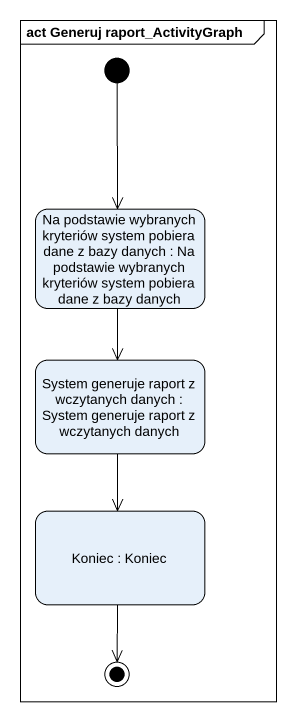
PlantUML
@startuml
mainframe act Generuj raport_ActivityGraph
hide empty description
state "Na podstawie wybranych kryteriów system pobiera dane z bazy danych : Na podstawie wybranych kryteriów system pobiera dane z bazy danych" as Na_podstawie_wybranych
state "System generuje raport z wczytanych danych : System generuje raport z wczytanych danych" as System_generuje_raport_z
state "Koniec : Koniec" as Koniec
[*] --> Na_podstawie_wybranych
Na_podstawie_wybranych --> System_generuje_raport_z
System_generuje_raport_z --> Koniec
Koniec --> [*]
@enduml
